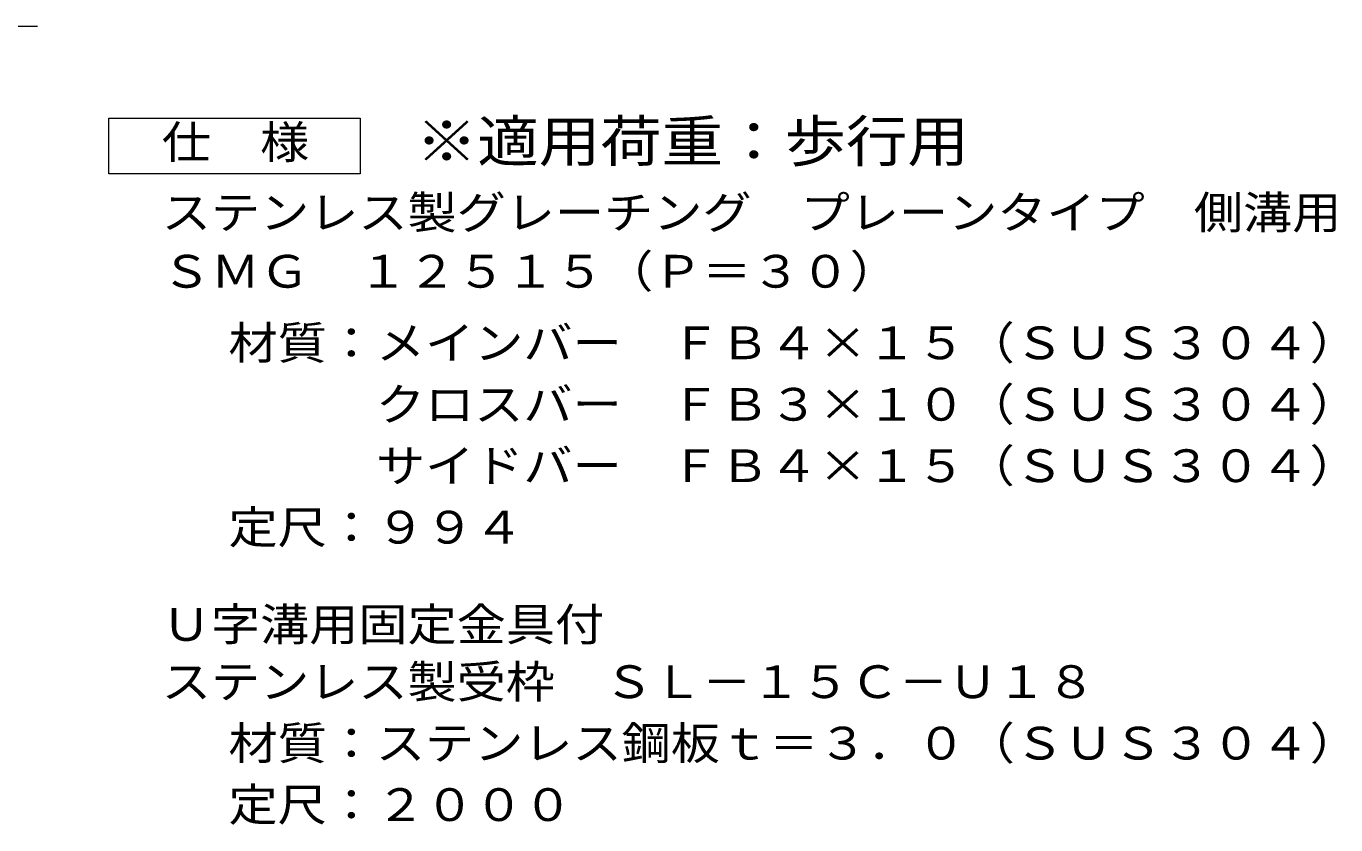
# Model space of a CAD drawing. Units: millimetres at full size; details may follow other scales. Extents: x -324 to 377, y -387 to 295.
# Drawn here: x 142.1 to 376.6, y -167.1 to -24.1 of the extents above; entities that cross this region are included whole.
import ezdxf
from ezdxf.enums import TextEntityAlignment as Align

# ---------------------------------------------------------------- set-up
doc = ezdxf.new("R2010")
doc.units = ezdxf.units.MM
doc.header["$LTSCALE"] = 2
doc.layers.add('D-5', color=7, linetype='Continuous', lineweight=9)
doc.styles.add('ＭＳ ゴシック', font='')
doc.styles.get('ＭＳ ゴシック').set_extended_font_data('MS Gothic')

msp = doc.modelspace()

# ---------------------------------------------------------------- linework, layer by layer
at = {"layer": 'D-5'}
msp.add_line((16.056, -24.097), (144.131, -24.097), dxfattribs=at)
msp.add_lwpolyline([(156.872, -50.546), (156.872, -40.546), (201.872, -40.546), (201.872, -50.546)], close=True, dxfattribs=at)

# ---------------------------------------------------------------- texts
at = {"layer": 'D-5', "color": 2, "style": 'ＭＳ ゴシック', "width": 1.1}
for s, p in [('仕\u3000様', (166.372, -49.546)), ('ステンレス製グレーチング\u3000プレーンタイプ\u3000側溝用', (166.372, -62.131)), ('ＳＭＧ\u3000１２５１５（Ｐ＝３０）', (166.372, -72.664)), ('材質：メインバー\u3000ＦＢ４×１５（ＳＵＳ３０４）', (178.314, -85.474)), ('\u3000\u3000\u3000クロスバー\u3000ＦＢ３×１０（ＳＵＳ３０４）', (178.314, -96.474)), ('\u3000\u3000\u3000サイドバー\u3000ＦＢ４×１５（ＳＵＳ３０４）', (178.314, -107.474)), ('定尺：９９４', (178.314, -118.474)), ('Ｕ字溝用固定金具付', (166.372, -135.873)), ('ステンレス製受枠\u3000ＳＬ－１５Ｃ－Ｕ１８', (166.372, -146.133)), ('材質：ステンレス鋼板ｔ＝３．０（ＳＵＳ３０４）', (178.314, -157.133)), ('定尺：２０００', (178.314, -168.133))]:
    msp.add_text(s, height=5.865, dxfattribs=at).set_placement(p, align=Align.BOTTOM_LEFT)
at = {"layer": 'D-5', "color": 3, "style": 'ＭＳ ゴシック', "width": 1.1}
msp.add_text('※適用荷重：歩行用', height=7.331, dxfattribs=at).set_placement((211.872, -50.546), align=Align.BOTTOM_LEFT)

doc.saveas('drawing.dxf')
